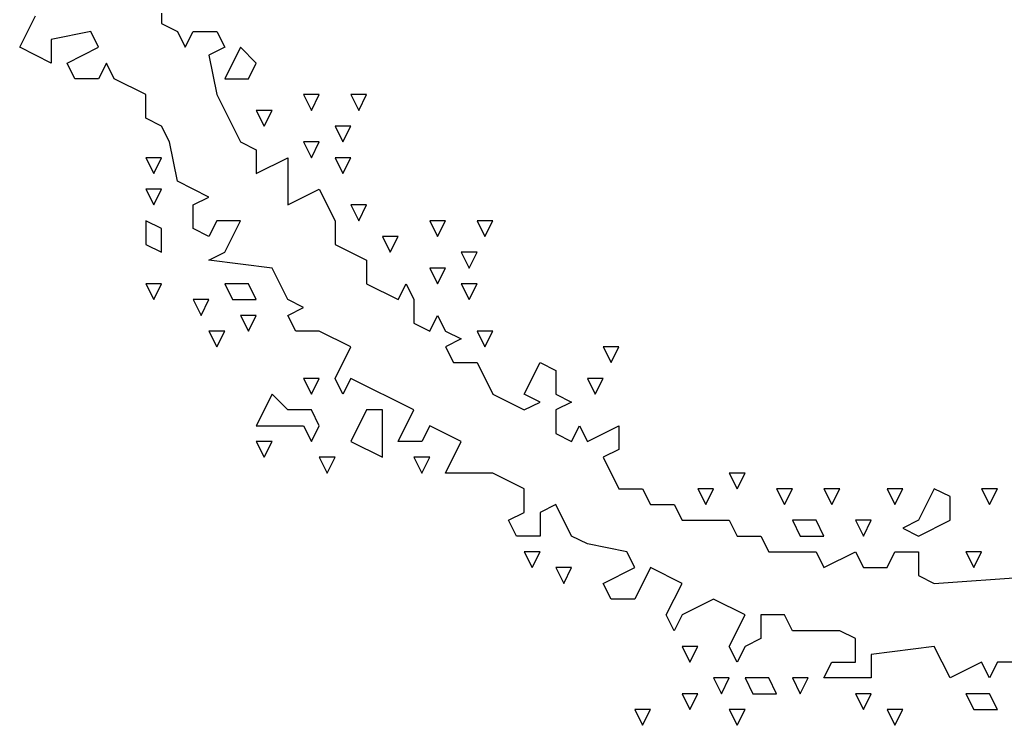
# Model space of a CAD drawing. Extents: x 2 to 124, y 0 to 170.
# Drawn here: x 99.73 to 109.79, y 133.94 to 141.14 of the extents above; entities that cross this region are included whole.
import ezdxf

# ---------------------------------------------------------------- set-up
doc = ezdxf.new("R2010")
doc.units = 0
doc.layers.add('Layer0', color=7, linetype='Continuous')

msp = doc.modelspace()

# ---------------------------------------------------------------- linework, layer by layer
at = {"layer": 'Layer0', "color": 5, "linetype": 'CONTINUOUS'}
for p, q in [((101.179, 141.3447, 0.1), (101.179, 141.1032, 0.1)), ((99.73011, 140.8617, 0.1), (99.8911, 141.1837, 0.1)), ((101.179, 141.1032, 0.1), (101.34, 141.0227, 0.1)), ((100.4545, 141.0227, 0.1), (100.0521, 140.9422, 0.1)), ((100.535, 140.8617, 0.1), (100.4545, 141.0227, 0.1)), ((101.34, 141.0227, 0.1), (101.4205, 140.8617, 0.1)), ((101.4205, 140.8617, 0.1), (101.5009, 141.0227, 0.1)), ((101.5009, 141.0227, 0.1), (101.7424, 141.0227, 0.1)), ((101.7424, 141.0227, 0.1), (101.8229, 140.8617, 0.1)), ((100.0521, 140.9422, 0.1), (100.0521, 140.7008, 0.1)), ((100.0521, 140.7008, 0.1), (99.73011, 140.8617, 0.1)), ((100.2131, 140.7008, 0.1), (100.535, 140.8617, 0.1)), ((101.8229, 140.8617, 0.1), (101.6619, 140.7813, 0.1)), ((101.6619, 140.7813, 0.1), (101.7424, 140.3788, 0.1)), ((101.9839, 140.8617, 0.1), (101.8229, 140.5398, 0.1)), ((102.1449, 140.7008, 0.1), (101.9839, 140.8617, 0.1)), ((100.2936, 140.5398, 0.1), (100.2131, 140.7008, 0.1)), ((100.6155, 140.7008, 0.1), (100.535, 140.5398, 0.1)), ((100.696, 140.5398, 0.1), (100.6155, 140.7008, 0.1)), ((102.0644, 140.5398, 0.1), (102.1449, 140.7008, 0.1)), ((100.535, 140.5398, 0.1), (100.2936, 140.5398, 0.1)), ((101.018, 140.3788, 0.1), (100.696, 140.5398, 0.1)), ((101.8229, 140.5398, 0.1), (102.0644, 140.5398, 0.1)), ((101.018, 140.1373, 0.1), (101.018, 140.3788, 0.1)), ((101.7424, 140.3788, 0.1), (101.9839, 139.8958, 0.1)), ((102.6278, 140.3788, 0.1), (102.7083, 140.2178, 0.1)), ((102.7888, 140.3788, 0.1), (102.6278, 140.3788, 0.1)), ((102.7083, 140.2178, 0.1), (102.7888, 140.3788, 0.1)), ((103.1108, 140.3788, 0.1), (103.1913, 140.2178, 0.1)), ((103.2718, 140.3788, 0.1), (103.1108, 140.3788, 0.1)), ((103.1913, 140.2178, 0.1), (103.2718, 140.3788, 0.1)), ((102.1449, 140.2178, 0.1), (102.2254, 140.0568, 0.1)), ((102.3059, 140.2178, 0.1), (102.1449, 140.2178, 0.1)), ((102.2254, 140.0568, 0.1), (102.3059, 140.2178, 0.1)), ((101.179, 140.0568, 0.1), (101.018, 140.1373, 0.1)), ((101.2595, 139.8958, 0.1), (101.179, 140.0568, 0.1)), ((102.9498, 140.0568, 0.1), (103.0303, 139.8958, 0.1)), ((103.1108, 140.0568, 0.1), (102.9498, 140.0568, 0.1)), ((103.0303, 139.8958, 0.1), (103.1108, 140.0568, 0.1)), ((101.34, 139.4934, 0.1), (101.2595, 139.8958, 0.1)), ((101.9839, 139.8958, 0.1), (102.1449, 139.8153, 0.1)), ((102.6278, 139.8958, 0.1), (102.7083, 139.7348, 0.1)), ((102.7888, 139.8958, 0.1), (102.6278, 139.8958, 0.1)), ((102.7083, 139.7348, 0.1), (102.7888, 139.8958, 0.1)), ((102.1449, 139.8153, 0.1), (102.1449, 139.5739, 0.1)), ((101.018, 139.7348, 0.1), (101.0985, 139.5739, 0.1)), ((101.179, 139.7348, 0.1), (101.018, 139.7348, 0.1)), ((101.0985, 139.5739, 0.1), (101.179, 139.7348, 0.1)), ((102.1449, 139.5739, 0.1), (102.4669, 139.7348, 0.1)), ((102.4669, 139.7348, 0.1), (102.4669, 139.2519, 0.1)), ((102.9498, 139.7348, 0.1), (103.0303, 139.5739, 0.1)), ((103.1108, 139.7348, 0.1), (102.9498, 139.7348, 0.1)), ((103.0303, 139.5739, 0.1), (103.1108, 139.7348, 0.1)), ((101.6619, 139.3324, 0.1), (101.34, 139.4934, 0.1)), ((101.018, 139.4129, 0.1), (101.0985, 139.2519, 0.1)), ((101.179, 139.4129, 0.1), (101.018, 139.4129, 0.1)), ((101.0985, 139.2519, 0.1), (101.179, 139.4129, 0.1)), ((102.4669, 139.2519, 0.1), (102.7888, 139.4129, 0.1)), ((102.7888, 139.4129, 0.1), (102.9498, 139.0909, 0.1)), ((101.5009, 139.2519, 0.1), (101.6619, 139.3324, 0.1)), ((101.5009, 139.0104, 0.1), (101.5009, 139.2519, 0.1)), ((103.1108, 139.2519, 0.1), (103.1913, 139.0909, 0.1)), ((103.2718, 139.2519, 0.1), (103.1108, 139.2519, 0.1)), ((103.1913, 139.0909, 0.1), (103.2718, 139.2519, 0.1)), ((101.018, 139.0909, 0.1), (101.018, 138.8494, 0.1)), ((101.179, 139.0104, 0.1), (101.018, 139.0909, 0.1)), ((101.7424, 139.0909, 0.1), (101.6619, 138.9299, 0.1)), ((101.9839, 139.0909, 0.1), (101.7424, 139.0909, 0.1)), ((101.8229, 138.7689, 0.1), (101.9839, 139.0909, 0.1)), ((102.9498, 139.0909, 0.1), (102.9498, 138.8494, 0.1)), ((103.9157, 139.0909, 0.1), (103.9962, 138.9299, 0.1)), ((104.0767, 139.0909, 0.1), (103.9157, 139.0909, 0.1)), ((103.9962, 138.9299, 0.1), (104.0767, 139.0909, 0.1)), ((104.3987, 139.0909, 0.1), (104.4792, 138.9299, 0.1)), ((104.5597, 139.0909, 0.1), (104.3987, 139.0909, 0.1)), ((104.4792, 138.9299, 0.1), (104.5597, 139.0909, 0.1)), ((101.179, 138.7689, 0.1), (101.179, 139.0104, 0.1)), ((101.6619, 138.9299, 0.1), (101.5009, 139.0104, 0.1)), ((103.4328, 138.9299, 0.1), (103.5133, 138.7689, 0.1)), ((103.5938, 138.9299, 0.1), (103.4328, 138.9299, 0.1)), ((103.5133, 138.7689, 0.1), (103.5938, 138.9299, 0.1)), ((101.018, 138.8494, 0.1), (101.179, 138.7689, 0.1)), ((101.6619, 138.6884, 0.1), (101.8229, 138.7689, 0.1)), ((102.9498, 138.8494, 0.1), (103.2718, 138.6884, 0.1)), ((104.2377, 138.7689, 0.1), (104.3182, 138.608, 0.1)), ((104.3987, 138.7689, 0.1), (104.2377, 138.7689, 0.1)), ((104.3182, 138.608, 0.1), (104.3987, 138.7689, 0.1)), ((102.3059, 138.608, 0.1), (101.6619, 138.6884, 0.1)), ((103.2718, 138.6884, 0.1), (103.2718, 138.447, 0.1)), ((102.4669, 138.286, 0.1), (102.3059, 138.608, 0.1)), ((103.9157, 138.608, 0.1), (103.9962, 138.447, 0.1)), ((104.0767, 138.608, 0.1), (103.9157, 138.608, 0.1)), ((103.9962, 138.447, 0.1), (104.0767, 138.608, 0.1)), ((101.018, 138.447, 0.1), (101.0985, 138.286, 0.1)), ((101.179, 138.447, 0.1), (101.018, 138.447, 0.1)), ((101.0985, 138.286, 0.1), (101.179, 138.447, 0.1)), ((101.8229, 138.447, 0.1), (101.9034, 138.286, 0.1)), ((102.0644, 138.447, 0.1), (101.8229, 138.447, 0.1)), ((102.1449, 138.286, 0.1), (102.0644, 138.447, 0.1)), ((103.2718, 138.447, 0.1), (103.5938, 138.286, 0.1)), ((103.5938, 138.286, 0.1), (103.6742, 138.447, 0.1)), ((103.6742, 138.447, 0.1), (103.7547, 138.286, 0.1)), ((104.2377, 138.447, 0.1), (104.3182, 138.286, 0.1)), ((104.3987, 138.447, 0.1), (104.2377, 138.447, 0.1)), ((104.3182, 138.286, 0.1), (104.3987, 138.447, 0.1)), ((101.5009, 138.286, 0.1), (101.5814, 138.125, 0.1)), ((101.6619, 138.286, 0.1), (101.5009, 138.286, 0.1)), ((101.5814, 138.125, 0.1), (101.6619, 138.286, 0.1)), ((101.9034, 138.286, 0.1), (102.1449, 138.286, 0.1)), ((102.6278, 138.2055, 0.1), (102.4669, 138.286, 0.1)), ((103.7547, 138.286, 0.1), (103.7547, 138.0445, 0.1)), ((102.4669, 138.125, 0.1), (102.6278, 138.2055, 0.1)), ((101.9839, 138.125, 0.1), (102.0644, 137.964, 0.1)), ((102.1449, 138.125, 0.1), (101.9839, 138.125, 0.1)), ((102.0644, 137.964, 0.1), (102.1449, 138.125, 0.1)), ((102.5473, 137.964, 0.1), (102.4669, 138.125, 0.1)), ((103.9157, 137.964, 0.1), (103.9962, 138.125, 0.1)), ((103.9962, 138.125, 0.1), (104.0767, 137.964, 0.1)), ((101.6619, 137.964, 0.1), (101.7424, 137.803, 0.1)), ((101.8229, 137.964, 0.1), (101.6619, 137.964, 0.1)), ((101.7424, 137.803, 0.1), (101.8229, 137.964, 0.1)), ((102.7888, 137.964, 0.1), (102.5473, 137.964, 0.1)), ((103.1108, 137.803, 0.1), (102.7888, 137.964, 0.1)), ((103.7547, 138.0445, 0.1), (103.9157, 137.964, 0.1)), ((104.0767, 137.964, 0.1), (104.2377, 137.8835, 0.1)), ((104.3987, 137.964, 0.1), (104.4792, 137.803, 0.1)), ((104.5597, 137.964, 0.1), (104.3987, 137.964, 0.1)), ((104.4792, 137.803, 0.1), (104.5597, 137.964, 0.1)), ((104.2377, 137.8835, 0.1), (104.0767, 137.803, 0.1)), ((102.9498, 137.4811, 0.1), (103.1108, 137.803, 0.1)), ((104.0767, 137.803, 0.1), (104.1572, 137.642, 0.1)), ((105.6866, 137.803, 0.1), (105.767, 137.642, 0.1)), ((105.8475, 137.803, 0.1), (105.6866, 137.803, 0.1)), ((105.767, 137.642, 0.1), (105.8475, 137.803, 0.1)), ((104.1572, 137.642, 0.1), (104.3987, 137.642, 0.1)), ((104.3987, 137.642, 0.1), (104.5597, 137.3201, 0.1)), ((104.8816, 137.3201, 0.1), (105.0426, 137.642, 0.1)), ((105.0426, 137.642, 0.1), (105.2036, 137.5616, 0.1)), ((105.2036, 137.5616, 0.1), (105.2036, 137.3201, 0.1)), ((102.6278, 137.4811, 0.1), (102.7083, 137.3201, 0.1)), ((102.7888, 137.4811, 0.1), (102.6278, 137.4811, 0.1)), ((102.7083, 137.3201, 0.1), (102.7888, 137.4811, 0.1)), ((103.0303, 137.3201, 0.1), (102.9498, 137.4811, 0.1)), ((103.1108, 137.4811, 0.1), (103.0303, 137.3201, 0.1)), ((103.7547, 137.1591, 0.1), (103.1108, 137.4811, 0.1)), ((105.5256, 137.4811, 0.1), (105.6061, 137.3201, 0.1)), ((105.6866, 137.4811, 0.1), (105.5256, 137.4811, 0.1)), ((105.6061, 137.3201, 0.1), (105.6866, 137.4811, 0.1)), ((102.3059, 137.3201, 0.1), (102.1449, 136.9981, 0.1)), ((102.4669, 137.1591, 0.1), (102.3059, 137.3201, 0.1)), ((104.5597, 137.3201, 0.1), (104.8816, 137.1591, 0.1)), ((105.0426, 137.2396, 0.1), (104.8816, 137.3201, 0.1)), ((105.2036, 137.3201, 0.1), (105.3646, 137.2396, 0.1)), ((102.7083, 137.1591, 0.1), (102.4669, 137.1591, 0.1)), ((102.7888, 136.9981, 0.1), (102.7083, 137.1591, 0.1)), ((103.2718, 137.1591, 0.1), (103.1108, 136.8371, 0.1)), ((103.4328, 137.1591, 0.1), (103.2718, 137.1591, 0.1)), ((103.4328, 136.6761, 0.1), (103.4328, 137.1591, 0.1)), ((103.5938, 136.8371, 0.1), (103.7547, 137.1591, 0.1)), ((104.8816, 137.1591, 0.1), (105.0426, 137.2396, 0.1)), ((105.3646, 137.2396, 0.1), (105.2036, 137.1591, 0.1)), ((105.2036, 137.1591, 0.1), (105.2036, 136.9176, 0.1)), ((102.1449, 136.9981, 0.1), (102.6278, 136.9981, 0.1)), ((102.6278, 136.9981, 0.1), (102.7083, 136.8371, 0.1)), ((102.7083, 136.8371, 0.1), (102.7888, 136.9981, 0.1)), ((103.9157, 136.9981, 0.1), (103.8352, 136.8371, 0.1)), ((104.2377, 136.8371, 0.1), (103.9157, 136.9981, 0.1)), ((105.3646, 136.8371, 0.1), (105.4451, 136.9981, 0.1)), ((105.4451, 136.9981, 0.1), (105.5256, 136.8371, 0.1)), ((105.5256, 136.8371, 0.1), (105.8475, 136.9981, 0.1)), ((105.8475, 136.9981, 0.1), (105.8475, 136.7566, 0.1)), ((105.2036, 136.9176, 0.1), (105.3646, 136.8371, 0.1)), ((102.1449, 136.8371, 0.1), (102.2254, 136.6761, 0.1)), ((102.3059, 136.8371, 0.1), (102.1449, 136.8371, 0.1)), ((102.2254, 136.6761, 0.1), (102.3059, 136.8371, 0.1)), ((103.1108, 136.8371, 0.1), (103.4328, 136.6761, 0.1)), ((103.8352, 136.8371, 0.1), (103.5938, 136.8371, 0.1)), ((104.0767, 136.5152, 0.1), (104.2377, 136.8371, 0.1)), ((105.8475, 136.7566, 0.1), (105.6866, 136.6761, 0.1)), ((102.7888, 136.6761, 0.1), (102.8693, 136.5152, 0.1)), ((102.9498, 136.6761, 0.1), (102.7888, 136.6761, 0.1)), ((102.8693, 136.5152, 0.1), (102.9498, 136.6761, 0.1)), ((103.7547, 136.6761, 0.1), (103.8352, 136.5152, 0.1)), ((103.9157, 136.6761, 0.1), (103.7547, 136.6761, 0.1)), ((103.8352, 136.5152, 0.1), (103.9157, 136.6761, 0.1)), ((105.6866, 136.6761, 0.1), (105.8475, 136.3542, 0.1)), ((104.5597, 136.5152, 0.1), (104.0767, 136.5152, 0.1)), ((104.8816, 136.3542, 0.1), (104.5597, 136.5152, 0.1)), ((106.9744, 136.5152, 0.1), (107.0549, 136.3542, 0.1)), ((107.1354, 136.5152, 0.1), (106.9744, 136.5152, 0.1)), ((107.0549, 136.3542, 0.1), (107.1354, 136.5152, 0.1)), ((104.8816, 136.1127, 0.1), (104.8816, 136.3542, 0.1)), ((105.8475, 136.3542, 0.1), (106.089, 136.3542, 0.1)), ((106.089, 136.3542, 0.1), (106.1695, 136.1932, 0.1)), ((106.6525, 136.3542, 0.1), (106.733, 136.1932, 0.1)), ((106.8134, 136.3542, 0.1), (106.6525, 136.3542, 0.1)), ((106.733, 136.1932, 0.1), (106.8134, 136.3542, 0.1)), ((107.4574, 136.3542, 0.1), (107.5379, 136.1932, 0.1)), ((107.6184, 136.3542, 0.1), (107.4574, 136.3542, 0.1)), ((107.5379, 136.1932, 0.1), (107.6184, 136.3542, 0.1)), ((107.9403, 136.3542, 0.1), (108.0208, 136.1932, 0.1)), ((108.1013, 136.3542, 0.1), (107.9403, 136.3542, 0.1)), ((108.0208, 136.1932, 0.1), (108.1013, 136.3542, 0.1)), ((108.5843, 136.3542, 0.1), (108.6648, 136.1932, 0.1)), ((108.7453, 136.3542, 0.1), (108.5843, 136.3542, 0.1)), ((108.6648, 136.1932, 0.1), (108.7453, 136.3542, 0.1)), ((109.0672, 136.3542, 0.1), (108.9063, 136.0322, 0.1)), ((109.2282, 136.2737, 0.1), (109.0672, 136.3542, 0.1)), ((109.5502, 136.3542, 0.1), (109.6307, 136.1932, 0.1)), ((109.7112, 136.3542, 0.1), (109.5502, 136.3542, 0.1)), ((109.6307, 136.1932, 0.1), (109.7112, 136.3542, 0.1)), ((109.2282, 136.0322, 0.1), (109.2282, 136.2737, 0.1)), ((105.2036, 136.1932, 0.1), (105.0426, 136.1127, 0.1)), ((105.3646, 135.8712, 0.1), (105.2036, 136.1932, 0.1)), ((106.1695, 136.1932, 0.1), (106.411, 136.1932, 0.1)), ((106.411, 136.1932, 0.1), (106.4915, 136.0322, 0.1)), ((104.7206, 136.0322, 0.1), (104.8816, 136.1127, 0.1)), ((105.0426, 136.1127, 0.1), (105.0426, 135.8712, 0.1)), ((104.8011, 135.8712, 0.1), (104.7206, 136.0322, 0.1)), ((106.4915, 136.0322, 0.1), (106.9744, 136.0322, 0.1)), ((106.9744, 136.0322, 0.1), (107.0549, 135.8712, 0.1)), ((107.6184, 136.0322, 0.1), (107.6989, 135.8712, 0.1)), ((107.8598, 136.0322, 0.1), (107.6184, 136.0322, 0.1)), ((107.9403, 135.8712, 0.1), (107.8598, 136.0322, 0.1)), ((108.2623, 136.0322, 0.1), (108.3428, 135.8712, 0.1)), ((108.4233, 136.0322, 0.1), (108.2623, 136.0322, 0.1)), ((108.3428, 135.8712, 0.1), (108.4233, 136.0322, 0.1)), ((108.9063, 136.0322, 0.1), (108.7453, 135.9517, 0.1)), ((108.7453, 135.9517, 0.1), (108.9063, 135.8712, 0.1)), ((108.9063, 135.8712, 0.1), (109.2282, 136.0322, 0.1)), ((105.0426, 135.8712, 0.1), (104.8011, 135.8712, 0.1)), ((105.5256, 135.7907, 0.1), (105.3646, 135.8712, 0.1)), ((107.0549, 135.8712, 0.1), (107.2964, 135.8712, 0.1)), ((107.2964, 135.8712, 0.1), (107.3769, 135.7102, 0.1)), ((107.6989, 135.8712, 0.1), (107.9403, 135.8712, 0.1)), ((105.928, 135.7102, 0.1), (105.5256, 135.7907, 0.1)), ((104.8816, 135.7102, 0.1), (104.9621, 135.5492, 0.1)), ((105.0426, 135.7102, 0.1), (104.8816, 135.7102, 0.1)), ((104.9621, 135.5492, 0.1), (105.0426, 135.7102, 0.1)), ((106.0085, 135.5492, 0.1), (105.928, 135.7102, 0.1)), ((107.3769, 135.7102, 0.1), (107.8598, 135.7102, 0.1)), ((107.8598, 135.7102, 0.1), (107.9403, 135.5492, 0.1)), ((107.9403, 135.5492, 0.1), (108.2623, 135.7102, 0.1)), ((108.2623, 135.7102, 0.1), (108.3428, 135.5492, 0.1)), ((108.5843, 135.5492, 0.1), (108.6648, 135.7102, 0.1)), ((108.6648, 135.7102, 0.1), (108.9063, 135.7102, 0.1)), ((108.9063, 135.7102, 0.1), (108.9063, 135.4688, 0.1)), ((109.3892, 135.7102, 0.1), (109.4697, 135.5492, 0.1)), ((109.5502, 135.7102, 0.1), (109.3892, 135.7102, 0.1)), ((109.4697, 135.5492, 0.1), (109.5502, 135.7102, 0.1)), ((105.2036, 135.5492, 0.1), (105.2841, 135.3883, 0.1)), ((105.3646, 135.5492, 0.1), (105.2036, 135.5492, 0.1)), ((105.2841, 135.3883, 0.1), (105.3646, 135.5492, 0.1)), ((105.6866, 135.3883, 0.1), (106.0085, 135.5492, 0.1)), ((106.1695, 135.5492, 0.1), (106.0085, 135.2273, 0.1)), ((106.4915, 135.3883, 0.1), (106.1695, 135.5492, 0.1)), ((108.3428, 135.5492, 0.1), (108.5843, 135.5492, 0.1)), ((108.9063, 135.4688, 0.1), (109.0672, 135.3883, 0.1)), ((109.0672, 135.3883, 0.1), (110.1941, 135.4688, 0.1)), ((105.767, 135.2273, 0.1), (105.6866, 135.3883, 0.1)), ((106.3305, 135.0663, 0.1), (106.4915, 135.3883, 0.1)), ((106.0085, 135.2273, 0.1), (105.767, 135.2273, 0.1)), ((106.8134, 135.2273, 0.1), (106.4915, 135.0663, 0.1)), ((107.1354, 135.0663, 0.1), (106.8134, 135.2273, 0.1)), ((106.411, 134.9053, 0.1), (106.3305, 135.0663, 0.1)), ((106.4915, 135.0663, 0.1), (106.411, 134.9053, 0.1)), ((106.9744, 134.7443, 0.1), (107.1354, 135.0663, 0.1)), ((107.5379, 135.0663, 0.1), (107.2964, 135.0663, 0.1)), ((107.2964, 135.0663, 0.1), (107.2964, 134.8248, 0.1)), ((107.6184, 134.9053, 0.1), (107.5379, 135.0663, 0.1)), ((108.1013, 134.9053, 0.1), (107.6184, 134.9053, 0.1)), ((108.2623, 134.8248, 0.1), (108.1013, 134.9053, 0.1)), ((106.4915, 134.7443, 0.1), (106.572, 134.5833, 0.1)), ((106.6525, 134.7443, 0.1), (106.4915, 134.7443, 0.1)), ((106.572, 134.5833, 0.1), (106.6525, 134.7443, 0.1)), ((107.0549, 134.5833, 0.1), (106.9744, 134.7443, 0.1)), ((107.1354, 134.7443, 0.1), (107.0549, 134.5833, 0.1)), ((107.2964, 134.8248, 0.1), (107.1354, 134.7443, 0.1)), ((108.2623, 134.5833, 0.1), (108.2623, 134.8248, 0.1)), ((109.0672, 134.7443, 0.1), (108.4233, 134.6638, 0.1)), ((109.2282, 134.4223, 0.1), (109.0672, 134.7443, 0.1)), ((108.4233, 134.6638, 0.1), (108.4233, 134.4223, 0.1)), ((107.9403, 134.4223, 0.1), (108.0208, 134.5833, 0.1)), ((108.0208, 134.5833, 0.1), (108.2623, 134.5833, 0.1)), ((109.5502, 134.5833, 0.1), (109.2282, 134.4223, 0.1)), ((109.6307, 134.4223, 0.1), (109.5502, 134.5833, 0.1)), ((109.7112, 134.5833, 0.1), (109.6307, 134.4223, 0.1)), ((112.6089, 134.5833, 0.1), (109.7112, 134.5833, 0.1)), ((106.8134, 134.4223, 0.1), (106.8939, 134.2614, 0.1)), ((106.9744, 134.4223, 0.1), (106.8134, 134.4223, 0.1)), ((106.8939, 134.2614, 0.1), (106.9744, 134.4223, 0.1)), ((107.1354, 134.4223, 0.1), (107.2159, 134.2614, 0.1)), ((107.3769, 134.4223, 0.1), (107.1354, 134.4223, 0.1)), ((107.4574, 134.2614, 0.1), (107.3769, 134.4223, 0.1)), ((107.6184, 134.4223, 0.1), (107.6989, 134.2614, 0.1)), ((107.7794, 134.4223, 0.1), (107.6184, 134.4223, 0.1)), ((107.6989, 134.2614, 0.1), (107.7794, 134.4223, 0.1)), ((108.4233, 134.4223, 0.1), (107.9403, 134.4223, 0.1)), ((106.4915, 134.2614, 0.1), (106.572, 134.1004, 0.1)), ((106.6525, 134.2614, 0.1), (106.4915, 134.2614, 0.1)), ((106.572, 134.1004, 0.1), (106.6525, 134.2614, 0.1)), ((107.2159, 134.2614, 0.1), (107.4574, 134.2614, 0.1)), ((108.2623, 134.2614, 0.1), (108.3428, 134.1004, 0.1)), ((108.4233, 134.2614, 0.1), (108.2623, 134.2614, 0.1)), ((108.3428, 134.1004, 0.1), (108.4233, 134.2614, 0.1)), ((109.3892, 134.2614, 0.1), (109.4697, 134.1004, 0.1)), ((109.6307, 134.2614, 0.1), (109.3892, 134.2614, 0.1)), ((109.7112, 134.1004, 0.1), (109.6307, 134.2614, 0.1)), ((106.0085, 134.1004, 0.1), (106.089, 133.9394, 0.1)), ((106.1695, 134.1004, 0.1), (106.0085, 134.1004, 0.1)), ((106.089, 133.9394, 0.1), (106.1695, 134.1004, 0.1)), ((106.9744, 134.1004, 0.1), (107.0549, 133.9394, 0.1)), ((107.1354, 134.1004, 0.1), (106.9744, 134.1004, 0.1)), ((107.0549, 133.9394, 0.1), (107.1354, 134.1004, 0.1)), ((108.5843, 134.1004, 0.1), (108.6648, 133.9394, 0.1)), ((108.7453, 134.1004, 0.1), (108.5843, 134.1004, 0.1)), ((108.6648, 133.9394, 0.1), (108.7453, 134.1004, 0.1)), ((109.4697, 134.1004, 0.1), (109.7112, 134.1004, 0.1))]:
    msp.add_line(p, q, dxfattribs=at)

doc.saveas('drawing.dxf')
